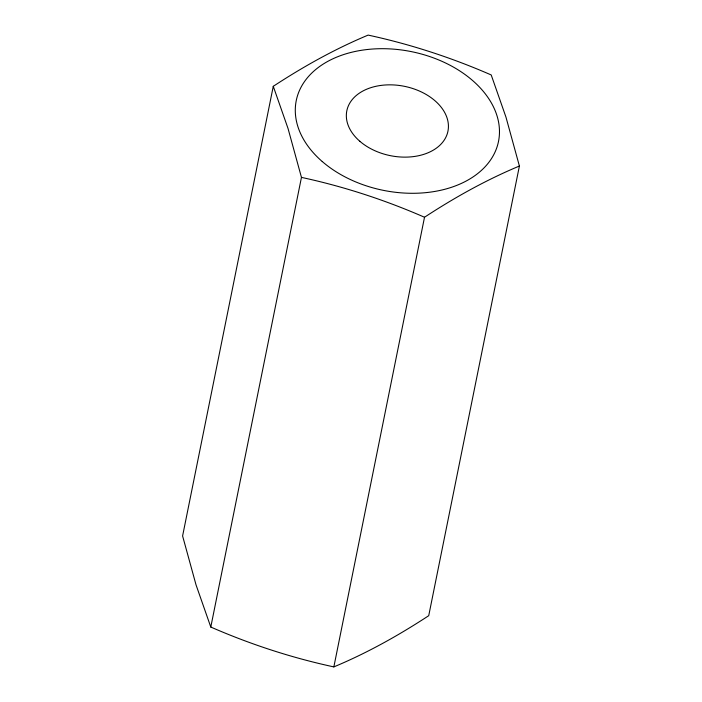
<?xml version="1.0" encoding="UTF-8"?>
<svg xmlns="http://www.w3.org/2000/svg" width="702" height="702" viewBox="0 0 702 702"><rect width="100%" height="100%" fill="white"/><g stroke="black" fill="none" stroke-linecap="round" stroke-linejoin="round"><path stroke-width="1.05" d="M273.271 86.311L182.599 535.968L196.025 584.845L210.793 627.044C250.395 644.331 291.602 657.783 333.854 666.9C367.102 653.027 398.631 635.415 428.729 615.689L519.401 166.032L505.975 117.155L491.207 74.956C451.605 57.669 410.398 44.217 368.146 35.1C334.898 48.973 303.369 66.585 273.271 86.311L288.039 128.51L301.456 177.387L210.793 627.044M333.854 666.9L424.517 217.243C454.624 197.516 486.153 179.905 519.401 166.032M301.456 177.387C343.708 186.495 384.915 199.947 424.517 217.243M322.253 161.539A103.168 70.762 11.4 0 0 494.822 152.545A103.168 70.762 11.4 0 0 375.061 48.877A103.168 70.762 11.4 0 0 322.253 161.539M359.819 141.26A51.588 35.381 11.4 0 0 446.103 136.767A51.588 35.381 11.4 0 0 386.223 84.933A51.588 35.381 11.4 0 0 359.819 141.26"/></g></svg>
